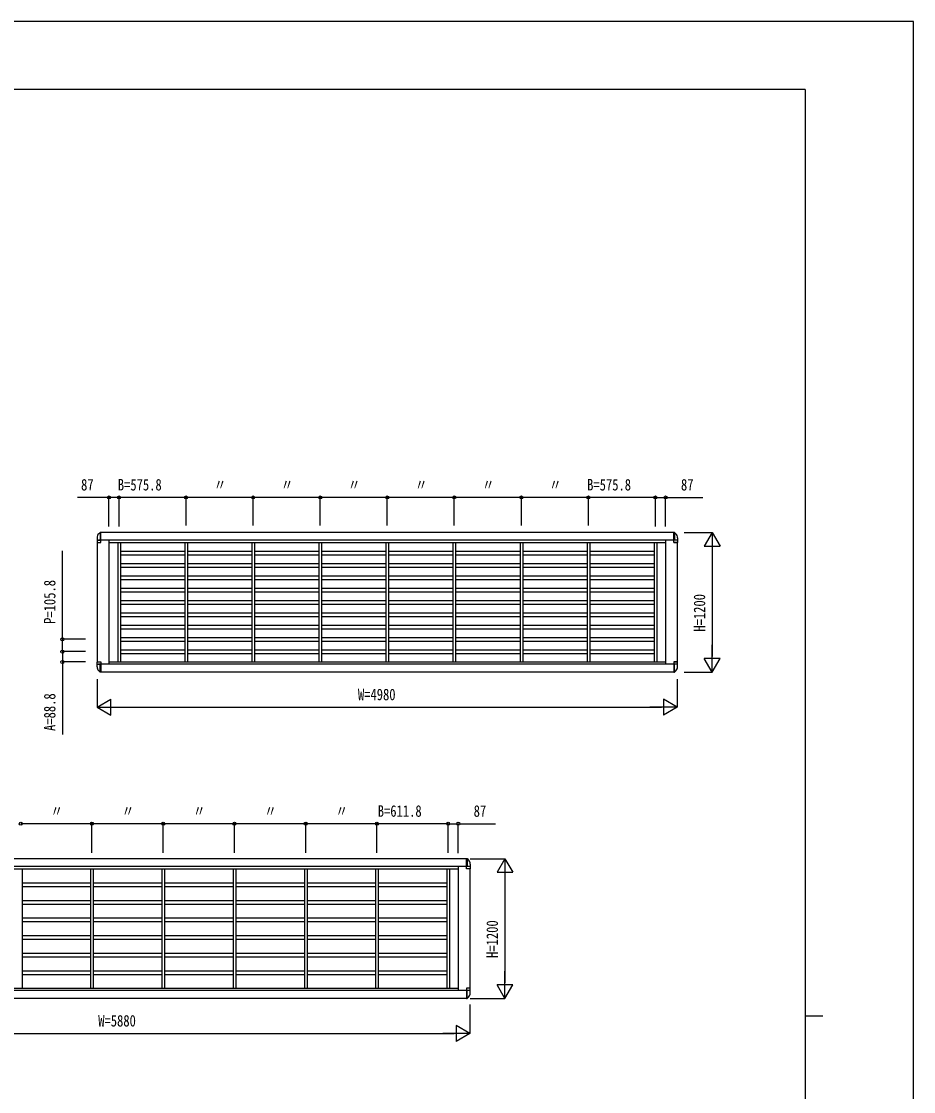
# Model space of a CAD drawing. Units: millimetres, scale not verified. Extents: x -12615 to 12615, y -8910 to 8910.
# Drawn here: x 4953 to 12615, y -274 to 8910 of the extents above; entities that cross this region are included whole.
import ezdxf
from ezdxf.enums import TextEntityAlignment as Align

# ---------------------------------------------------------------- set-up
doc = ezdxf.new("R2010")
doc.units = ezdxf.units.MM
doc.header["$LTSCALE"] = 30
for name, color, linetype in [('0-2_YKK_A1', 4, 'Continuous'), ('0-3_YKK_D', 6, 'Continuous'), ('0-4_YKK_ZWAK', 7, 'Continuous')]:
    doc.layers.add(name, color=color, linetype=linetype)
doc.styles.add('ＭＳ ゴシック', font='')
doc.styles.get('ＭＳ ゴシック').set_extended_font_data('MS Gothic')

msp = doc.modelspace()

# ---------------------------------------------------------------- linework, layer by layer
at = {"layer": '0-2_YKK_A1'}
for p, q in [((5629.06, 4525.3), (5617.2, 4513.44)), ((5634.06, 4525.3), (5629.06, 4525.3)), ((5629.06, 4525.3), (5629.06, 4457)), ((5634.06, 4437), (5634.06, 4525.3)), ((10561.36, 4525), (5634.06, 4525)), ((10556.06, 4525.3), (10561.06, 4525.3)), ((10556.06, 4437), (10556.06, 4525.3)), ((10561.06, 4525.3), (10561.06, 4457)), ((10561.06, 4525.3), (10572.91, 4513.44)), ((5602.56, 4478.09), (5602.56, 4438)), ((5603.56, 4437), (5634.06, 4437)), ((5604.56, 4457), (5634.06, 4457)), ((5605.06, 4437), (5605.06, 3413)), ((10587.56, 4457), (5615.06, 4457)), ((5705.06, 4457), (5705.06, 3393)), ((5705.06, 4437), (10485.06, 4437)), ((5780.56, 4437), (5780.56, 3413)), ((5803.56, 4437), (5803.56, 3413)), ((6356.31, 4437), (6356.31, 3413)), ((6379.31, 4437), (6379.31, 3413)), ((6932.06, 4437), (6932.06, 3413)), ((6955.06, 4437), (6955.06, 3413)), ((7507.81, 4437), (7507.81, 3413)), ((7530.81, 4437), (7530.81, 3413)), ((8083.56, 4437), (8083.56, 3413)), ((8106.56, 4437), (8106.56, 3413)), ((8659.31, 4437), (8659.31, 3413)), ((8682.31, 4437), (8682.31, 3413)), ((9235.06, 4437), (9235.06, 3413)), ((9258.06, 4437), (9258.06, 3413)), ((9810.81, 4437), (9810.81, 3413)), ((9833.81, 4437), (9833.81, 3413)), ((10386.56, 4437), (10386.56, 3413)), ((10409.56, 4437), (10409.56, 3413)), ((10485.06, 4457), (10485.06, 3395)), ((10585.56, 4457), (10556.06, 4457)), ((10556.06, 4437), (10586.56, 4437)), ((10586.56, 4437), (10556.06, 4437)), ((10585.06, 4437), (10585.06, 3413)), ((10587.56, 4478.09), (10587.56, 4438)), ((5803.56, 4364.2), (6356.31, 4364.2)), ((5803.56, 4332.2), (6356.31, 4332.2)), ((6379.31, 4364.2), (6932.06, 4364.2)), ((6379.31, 4332.2), (6932.06, 4332.2)), ((6955.06, 4364.2), (7507.81, 4364.2)), ((6955.06, 4332.2), (7507.81, 4332.2)), ((7530.81, 4364.2), (8083.56, 4364.2)), ((7530.81, 4332.2), (8083.56, 4332.2)), ((8106.56, 4364.2), (8659.31, 4364.2)), ((8106.56, 4332.2), (8659.31, 4332.2)), ((8682.31, 4364.2), (9235.06, 4364.2)), ((8682.31, 4332.2), (9235.06, 4332.2)), ((9258.06, 4364.2), (9810.81, 4364.2)), ((9258.06, 4332.2), (9810.81, 4332.2)), ((9833.81, 4364.2), (10386.56, 4364.2)), ((9833.81, 4332.2), (10386.56, 4332.2)), ((5803.56, 4258.4), (6356.31, 4258.4)), ((5803.56, 4226.4), (6356.31, 4226.4)), ((6379.31, 4258.4), (6932.06, 4258.4)), ((6379.31, 4226.4), (6932.06, 4226.4)), ((6955.06, 4258.4), (7507.81, 4258.4)), ((6955.06, 4226.4), (7507.81, 4226.4)), ((7530.81, 4258.4), (8083.56, 4258.4)), ((7530.81, 4226.4), (8083.56, 4226.4)), ((8106.56, 4258.4), (8659.31, 4258.4)), ((8106.56, 4226.4), (8659.31, 4226.4)), ((8682.31, 4258.4), (9235.06, 4258.4)), ((8682.31, 4226.4), (9235.06, 4226.4)), ((9258.06, 4258.4), (9810.81, 4258.4)), ((9258.06, 4226.4), (9810.81, 4226.4)), ((9833.81, 4258.4), (10386.56, 4258.4)), ((9833.81, 4226.4), (10386.56, 4226.4)), ((5803.56, 4152.6), (6356.31, 4152.6)), ((6379.31, 4152.6), (6932.06, 4152.6)), ((6955.06, 4152.6), (7507.81, 4152.6)), ((7530.81, 4152.6), (8083.56, 4152.6)), ((8106.56, 4152.6), (8659.31, 4152.6)), ((8682.31, 4152.6), (9235.06, 4152.6)), ((9258.06, 4152.6), (9810.81, 4152.6)), ((9833.81, 4152.6), (10386.56, 4152.6)), ((5803.56, 4120.6), (6356.31, 4120.6)), ((5803.56, 4046.8), (6356.31, 4046.8)), ((6379.31, 4120.6), (6932.06, 4120.6)), ((6379.31, 4046.8), (6932.06, 4046.8)), ((6955.06, 4120.6), (7507.81, 4120.6)), ((6955.06, 4046.8), (7507.81, 4046.8)), ((7530.81, 4120.6), (8083.56, 4120.6)), ((7530.81, 4046.8), (8083.56, 4046.8)), ((8106.56, 4120.6), (8659.31, 4120.6)), ((8106.56, 4046.8), (8659.31, 4046.8)), ((8682.31, 4120.6), (9235.06, 4120.6)), ((8682.31, 4046.8), (9235.06, 4046.8)), ((9258.06, 4120.6), (9810.81, 4120.6)), ((9258.06, 4046.8), (9810.81, 4046.8)), ((9833.81, 4120.6), (10386.56, 4120.6)), ((9833.81, 4046.8), (10386.56, 4046.8)), ((5803.56, 4014.8), (6356.31, 4014.8)), ((6379.31, 4014.8), (6932.06, 4014.8)), ((6955.06, 4014.8), (7507.81, 4014.8)), ((7530.81, 4014.8), (8083.56, 4014.8)), ((8106.56, 4014.8), (8659.31, 4014.8)), ((8682.31, 4014.8), (9235.06, 4014.8)), ((9258.06, 4014.8), (9810.81, 4014.8)), ((9833.81, 4014.8), (10386.56, 4014.8)), ((5803.56, 3941), (6356.31, 3941)), ((5803.56, 3909), (6356.31, 3909)), ((6379.31, 3941), (6932.06, 3941)), ((6379.31, 3909), (6932.06, 3909)), ((6955.06, 3941), (7507.81, 3941)), ((6955.06, 3909), (7507.81, 3909)), ((7530.81, 3941), (8083.56, 3941)), ((7530.81, 3909), (8083.56, 3909)), ((8106.56, 3941), (8659.31, 3941)), ((8106.56, 3909), (8659.31, 3909)), ((8682.31, 3941), (9235.06, 3941)), ((8682.31, 3909), (9235.06, 3909)), ((9258.06, 3941), (9810.81, 3941)), ((9258.06, 3909), (9810.81, 3909)), ((9833.81, 3941), (10386.56, 3941)), ((9833.81, 3909), (10386.56, 3909)), ((5803.56, 3835.2), (6356.31, 3835.2)), ((5803.56, 3803.2), (6356.31, 3803.2)), ((6379.31, 3835.2), (6932.06, 3835.2)), ((6379.31, 3803.2), (6932.06, 3803.2)), ((6955.06, 3835.2), (7507.81, 3835.2)), ((6955.06, 3803.2), (7507.81, 3803.2)), ((7530.81, 3835.2), (8083.56, 3835.2)), ((7530.81, 3803.2), (8083.56, 3803.2)), ((8106.56, 3835.2), (8659.31, 3835.2)), ((8106.56, 3803.2), (8659.31, 3803.2)), ((8682.31, 3835.2), (9235.06, 3835.2)), ((8682.31, 3803.2), (9235.06, 3803.2)), ((9258.06, 3835.2), (9810.81, 3835.2)), ((9258.06, 3803.2), (9810.81, 3803.2)), ((9833.81, 3835.2), (10386.56, 3835.2)), ((9833.81, 3803.2), (10386.56, 3803.2)), ((5803.56, 3729.4), (6356.31, 3729.4)), ((5803.56, 3697.4), (6356.31, 3697.4)), ((6379.31, 3729.4), (6932.06, 3729.4)), ((6379.31, 3697.4), (6932.06, 3697.4)), ((6955.06, 3729.4), (7507.81, 3729.4)), ((6955.06, 3697.4), (7507.81, 3697.4)), ((7530.81, 3729.4), (8083.56, 3729.4)), ((7530.81, 3697.4), (8083.56, 3697.4)), ((8106.56, 3729.4), (8659.31, 3729.4)), ((8106.56, 3697.4), (8659.31, 3697.4)), ((8682.31, 3729.4), (9235.06, 3729.4)), ((8682.31, 3697.4), (9235.06, 3697.4)), ((9258.06, 3729.4), (9810.81, 3729.4)), ((9258.06, 3697.4), (9810.81, 3697.4)), ((9833.81, 3729.4), (10386.56, 3729.4)), ((9833.81, 3697.4), (10386.56, 3697.4)), ((5803.56, 3623.6), (6356.31, 3623.6)), ((5803.56, 3591.6), (6356.31, 3591.6)), ((6379.31, 3623.6), (6932.06, 3623.6)), ((6379.31, 3591.6), (6932.06, 3591.6)), ((6955.06, 3623.6), (7507.81, 3623.6)), ((6955.06, 3591.6), (7507.81, 3591.6)), ((7530.81, 3623.6), (8083.56, 3623.6)), ((7530.81, 3591.6), (8083.56, 3591.6)), ((8106.56, 3623.6), (8659.31, 3623.6)), ((8106.56, 3591.6), (8659.31, 3591.6)), ((8682.31, 3623.6), (9235.06, 3623.6)), ((8682.31, 3591.6), (9235.06, 3591.6)), ((9258.06, 3623.6), (9810.81, 3623.6)), ((9258.06, 3591.6), (9810.81, 3591.6)), ((9833.81, 3623.6), (10386.56, 3623.6)), ((9833.81, 3591.6), (10386.56, 3591.6)), ((5803.56, 3517.8), (6356.31, 3517.8)), ((6379.31, 3517.8), (6932.06, 3517.8)), ((6955.06, 3517.8), (7507.81, 3517.8)), ((7530.81, 3517.8), (8083.56, 3517.8)), ((8106.56, 3517.8), (8659.31, 3517.8)), ((8682.31, 3517.8), (9235.06, 3517.8)), ((9258.06, 3517.8), (9810.81, 3517.8)), ((9833.81, 3517.8), (10386.56, 3517.8)), ((5602.56, 3371.91), (5602.56, 3412)), ((5603.56, 3413), (5634.06, 3413)), ((5634.06, 3413), (5634.06, 3324.7)), ((5705.06, 3413), (10485.06, 3413)), ((5778.06, 3413), (5813.06, 3413)), ((5803.56, 3485.8), (6356.31, 3485.8)), ((6379.31, 3485.8), (6932.06, 3485.8)), ((6955.06, 3485.8), (7507.81, 3485.8)), ((7530.81, 3485.8), (8083.56, 3485.8)), ((8106.56, 3485.8), (8659.31, 3485.8)), ((8682.31, 3485.8), (9235.06, 3485.8)), ((9258.06, 3485.8), (9810.81, 3485.8)), ((9833.81, 3485.8), (10386.56, 3485.8)), ((10556.06, 3413), (10586.56, 3413)), ((10586.56, 3413), (10556.06, 3413)), ((10556.06, 3413), (10556.06, 3324.7)), ((10587.56, 3371.91), (10587.56, 3412)), ((5604.56, 3393), (5634.06, 3393)), ((10587.56, 3393), (5615.06, 3393)), ((5629.06, 3324.7), (5617.2, 3336.56)), ((5629.06, 3324.7), (5629.06, 3393)), ((5634.06, 3324.7), (5629.06, 3324.7)), ((10561.36, 3325), (5634.06, 3325)), ((10585.56, 3393), (10556.06, 3393)), ((10556.06, 3324.7), (10561.06, 3324.7)), ((10561.06, 3324.7), (10561.06, 3393)), ((10561.06, 3324.7), (10572.91, 3336.56)), ((8776.06, 1657), (2935.06, 1657)), ((8776.06, 1725), (2954.06, 1725)), ((8705.06, 1657), (8705.06, 595)), ((8776.06, 1725.3), (8781.06, 1725.3)), ((8776.06, 1637), (8776.06, 1725.3)), ((8805.56, 1657), (8776.06, 1657)), ((8781.06, 1725.3), (8781.06, 1657)), ((8781.06, 1725.3), (8792.91, 1713.44)), ((8807.56, 1678.09), (8807.56, 1638)), ((3025.06, 1637), (8705.06, 1637)), ((4958.89, 1637), (4958.89, 613)), ((5547.67, 1637), (5547.67, 613)), ((5570.67, 1637), (5570.67, 613)), ((6159.45, 1637), (6159.45, 613)), ((6182.45, 1637), (6182.45, 613)), ((6771.23, 1637), (6771.23, 613)), ((6794.23, 1637), (6794.23, 613)), ((7383, 1637), (7383, 613)), ((7406, 1637), (7406, 613)), ((7994.78, 1637), (7994.78, 613)), ((8017.78, 1637), (8017.78, 613)), ((8606.56, 1637), (8606.56, 613)), ((8629.56, 1637), (8629.56, 613)), ((8806.56, 1637), (8776.06, 1637)), ((8805.06, 1637), (8805.06, 613)), ((4958.89, 1518.5), (5547.67, 1518.5)), ((4958.89, 1486.5), (5547.67, 1486.5)), ((5570.67, 1518.5), (6159.45, 1518.5)), ((5570.67, 1486.5), (6159.45, 1486.5)), ((6182.45, 1518.5), (6771.23, 1518.5)), ((6182.45, 1486.5), (6771.23, 1486.5)), ((6794.23, 1518.5), (7383, 1518.5)), ((6794.23, 1486.5), (7383, 1486.5)), ((7406, 1518.5), (7994.78, 1518.5)), ((7406, 1486.5), (7994.78, 1486.5)), ((8017.78, 1518.5), (8606.56, 1518.5)), ((8017.78, 1486.5), (8606.56, 1486.5)), ((4958.89, 1367.5), (5547.67, 1367.5)), ((4958.89, 1335.5), (5547.67, 1335.5)), ((5570.67, 1367.5), (6159.45, 1367.5)), ((5570.67, 1335.5), (6159.45, 1335.5)), ((6182.45, 1367.5), (6771.23, 1367.5)), ((6182.45, 1335.5), (6771.23, 1335.5)), ((6794.23, 1367.5), (7383, 1367.5)), ((6794.23, 1335.5), (7383, 1335.5)), ((7406, 1367.5), (7994.78, 1367.5)), ((7406, 1335.5), (7994.78, 1335.5)), ((8017.78, 1367.5), (8606.56, 1367.5)), ((8017.78, 1335.5), (8606.56, 1335.5)), ((4958.89, 1216.5), (5547.67, 1216.5)), ((5570.67, 1216.5), (6159.45, 1216.5)), ((6182.45, 1216.5), (6771.23, 1216.5)), ((6794.23, 1216.5), (7383, 1216.5)), ((7406, 1216.5), (7994.78, 1216.5)), ((8017.78, 1216.5), (8606.56, 1216.5)), ((4958.89, 1184.5), (5547.67, 1184.5)), ((5570.67, 1184.5), (6159.45, 1184.5)), ((6182.45, 1184.5), (6771.23, 1184.5)), ((6794.23, 1184.5), (7383, 1184.5)), ((7406, 1184.5), (7994.78, 1184.5)), ((8017.78, 1184.5), (8606.56, 1184.5)), ((4958.89, 1065.5), (5547.67, 1065.5)), ((4958.89, 1033.5), (5547.67, 1033.5)), ((5570.67, 1065.5), (6159.45, 1065.5)), ((5570.67, 1033.5), (6159.45, 1033.5)), ((6182.45, 1065.5), (6771.23, 1065.5)), ((6182.45, 1033.5), (6771.23, 1033.5)), ((6794.23, 1065.5), (7383, 1065.5)), ((6794.23, 1033.5), (7383, 1033.5)), ((7406, 1065.5), (7994.78, 1065.5)), ((7406, 1033.5), (7994.78, 1033.5)), ((8017.78, 1065.5), (8606.56, 1065.5)), ((8017.78, 1033.5), (8606.56, 1033.5)), ((4958.89, 914.5), (5547.67, 914.5)), ((4958.89, 882.5), (5547.67, 882.5)), ((5570.67, 914.5), (6159.45, 914.5)), ((5570.67, 882.5), (6159.45, 882.5)), ((6182.45, 914.5), (6771.23, 914.5)), ((6182.45, 882.5), (6771.23, 882.5)), ((6794.23, 914.5), (7383, 914.5)), ((6794.23, 882.5), (7383, 882.5)), ((7406, 914.5), (7994.78, 914.5)), ((7406, 882.5), (7994.78, 882.5)), ((8017.78, 914.5), (8606.56, 914.5)), ((8017.78, 882.5), (8606.56, 882.5)), ((4958.89, 763.5), (5547.67, 763.5)), ((5570.67, 763.5), (6159.45, 763.5)), ((6182.45, 763.5), (6771.23, 763.5)), ((6794.23, 763.5), (7383, 763.5)), ((7406, 763.5), (7994.78, 763.5)), ((8017.78, 763.5), (8606.56, 763.5)), ((4958.89, 731.5), (5547.67, 731.5)), ((5570.67, 731.5), (6159.45, 731.5)), ((6182.45, 731.5), (6771.23, 731.5)), ((6794.23, 731.5), (7383, 731.5)), ((7406, 731.5), (7994.78, 731.5)), ((8017.78, 731.5), (8606.56, 731.5)), ((8776.06, 593), (2935.06, 593)), ((3025.06, 613), (8705.06, 613)), ((8806.56, 613), (8776.06, 613)), ((8776.06, 613), (8776.06, 524.7)), ((8805.56, 593), (8776.06, 593)), ((8781.06, 524.7), (8781.06, 593)), ((8807.56, 571.91), (8807.56, 612)), ((8776.06, 525), (2954.06, 525)), ((8776.06, 524.7), (8781.06, 524.7)), ((8781.06, 524.7), (8792.91, 536.56))]:
    msp.add_line(p, q, dxfattribs=at)
for centre, radius, start, end in [((5652.56, 4478.09), 50, 135, 180), ((10537.56, 4478.09), 50, 0, 45), ((5603.56, 4438), 1, 180, 270), ((10586.56, 4438), 1, 270, 0), ((5603.56, 3412), 1, 90, 180), ((10586.56, 3412), 1, 0, 90), ((5652.56, 3371.91), 50, 180, 225), ((10537.56, 3371.91), 50, 315, 0), ((8757.56, 1678.09), 50, 0, 45), ((8806.56, 1638), 1, 270, 0), ((8757.56, 571.91), 50, 315, 0), ((8806.56, 612), 1, 0, 90)]:
    msp.add_arc(centre, radius, start, end, dxfattribs=at)
at = {"layer": '0-3_YKK_D'}
for p, q in [((5705.06, 4575), (5705.06, 4826)), ((5792.06, 4585), (5792.06, 4826)), ((5792.06, 4575), (5792.06, 4826)), ((6367.81, 4825), (5792.06, 4825)), ((6367.81, 4585), (6367.81, 4826)), ((6367.81, 4585), (6367.81, 4826)), ((6943.56, 4825), (6367.81, 4825)), ((6943.56, 4585), (6943.56, 4826)), ((6943.56, 4585), (6943.56, 4826)), ((7519.31, 4825), (6943.56, 4825)), ((7519.31, 4585), (7519.31, 4826)), ((7519.31, 4585), (7519.31, 4826)), ((8095.06, 4825), (7519.31, 4825)), ((8095.06, 4585), (8095.06, 4826)), ((8095.06, 4585), (8095.06, 4826)), ((8670.81, 4825), (8095.06, 4825)), ((8670.81, 4585), (8670.81, 4826)), ((8670.81, 4585), (8670.81, 4826)), ((9246.56, 4825), (8670.81, 4825)), ((9246.56, 4585), (9246.56, 4826)), ((9246.56, 4585), (9246.56, 4826)), ((9822.31, 4825), (9246.56, 4825)), ((9822.31, 4585), (9822.31, 4826)), ((9822.31, 4585), (9822.31, 4826)), ((10398.06, 4825), (9822.31, 4825)), ((10398.06, 4585), (10398.06, 4826)), ((10398.06, 4575), (10398.06, 4826)), ((10485.06, 4575), (10485.06, 4826)), ((10645.06, 4525), (10886.06, 4525)), ((10885.06, 4525), (10817.56, 4408.09)), ((10885.06, 4525), (10952.56, 4408.09)), ((10885.06, 4525), (10885.06, 4291.17)), ((10817.56, 4408.09), (10952.56, 4408.09)), ((10885.06, 4390), (10885.06, 3460)), ((5504.06, 3607.6), (5304.06, 3607.6)), ((5504.06, 3501.8), (5304.06, 3501.8)), ((5504.06, 3501.8), (5304.06, 3501.8)), ((10885.06, 3325), (10885.06, 3558.83)), ((5504.06, 3413), (5304.06, 3413)), ((10885.06, 3325), (10817.56, 3441.91)), ((10952.56, 3441.91), (10817.56, 3441.91)), ((10885.06, 3325), (10952.56, 3441.91)), ((10645.06, 3325), (10886.06, 3325)), ((5605.06, 3265), (5605.06, 3024)), ((10585.06, 3265), (10585.06, 3024)), ((5605.06, 3025), (5721.97, 3092.5)), ((5721.97, 2957.5), (5721.97, 3092.5)), ((10585.06, 3025), (10468.15, 3092.5)), ((10468.15, 3092.5), (10468.15, 2957.5)), ((5605.06, 3025), (5721.97, 2957.5)), ((5605.06, 3025), (5838.89, 3025)), ((5740.06, 3025), (10450.06, 3025)), ((10585.06, 3025), (10351.23, 3025)), ((10585.06, 3025), (10468.15, 2957.5)), ((5559.17, 2025), (4947.39, 2025)), ((5559.17, 1775), (5559.17, 2026)), ((5559.17, 1775), (5559.17, 2026)), ((6170.95, 2025), (5559.17, 2025)), ((6170.95, 1775), (6170.95, 2026)), ((6170.95, 1775), (6170.95, 2026)), ((6782.73, 2025), (6170.95, 2025)), ((6782.73, 1775), (6782.73, 2026)), ((6782.73, 1775), (6782.73, 2026)), ((7394.5, 2025), (6782.73, 2025)), ((7394.5, 1775), (7394.5, 2026)), ((7394.5, 1775), (7394.5, 2026)), ((8006.28, 2025), (7394.5, 2025)), ((8006.28, 1775), (8006.28, 2026)), ((8006.28, 1775), (8006.28, 2026)), ((8618.06, 2025), (8006.28, 2025)), ((8618.06, 1775), (8618.06, 2026)), ((8618.06, 1775), (8618.06, 2026)), ((8705.06, 1773.34), (8705.06, 2026)), ((8806.06, 1725), (9106.06, 1725)), ((9105.06, 1725), (9037.56, 1608.09)), ((9105.06, 1725), (9172.56, 1608.09)), ((9105.06, 1725), (9105.06, 1491.17)), ((9037.56, 1608.09), (9172.56, 1608.09)), ((9105.06, 1590), (9105.06, 660)), ((9105.06, 525), (9105.06, 758.83)), ((9105.06, 525), (9037.56, 641.91)), ((9172.56, 641.91), (9037.56, 641.91)), ((9105.06, 525), (9172.56, 641.91)), ((8805.06, 475), (8805.06, 224)), ((8806.06, 525), (9106.06, 525)), ((8805.06, 225), (8688.15, 292.5)), ((8688.15, 292.5), (8688.15, 157.5)), ((3060.06, 225), (8670.06, 225)), ((8805.06, 225), (8571.23, 225)), ((8805.06, 225), (8688.15, 157.5))]:
    msp.add_line(p, q, dxfattribs=at)
for points in [[(5792.06, 4825), (5705.06, 4825), (5435.66, 4825)], [(10398.06, 4825), (10485.06, 4825), (10805.46, 4825)], [(5305.06, 3501.8), (5305.06, 3607.6), (5305.06, 4367.2)], [(5305.06, 3501.8), (5305.06, 3413), (5305.06, 2790.8)], [(8618.06, 2025), (8705.06, 2025), (9025.46, 2025)]]:
    msp.add_lwpolyline(points, dxfattribs=at)
for centre in [(5705.06, 4825), (5792.06, 4825), (5792.06, 4825), (6367.81, 4825), (6367.81, 4825), (6943.56, 4825), (6943.56, 4825), (7519.31, 4825), (7519.31, 4825), (8095.06, 4825), (8095.06, 4825), (8670.81, 4825), (8670.81, 4825), (9246.56, 4825), (9246.56, 4825), (9822.31, 4825), (9822.31, 4825), (10398.06, 4825), (10398.06, 4825), (10485.06, 4825), (5305.06, 3607.6), (5305.06, 3501.8), (5305.06, 3501.8), (5305.06, 3413), (4947.39, 2025), (4947.39, 2025), (5559.17, 2025), (5559.17, 2025), (6170.95, 2025), (6170.95, 2025), (6782.73, 2025), (6782.73, 2025), (7394.5, 2025), (7394.5, 2025), (8006.28, 2025), (8006.28, 2025), (8618.06, 2025), (8618.06, 2025), (8705.06, 2025)]:
    msp.add_circle(centre, 12.75, dxfattribs=at)
at = {"layer": '0-4_YKK_ZWAK'}
for p, q in [((11685.06, 8325), (-11714.94, 8325)), ((11685.06, 8325), (11685.06, -7575)), ((11685.06, 375), (11835.06, 375))]:
    msp.add_line(p, q, dxfattribs=at)
msp.add_lwpolyline([(-12615, -8910), (12615, -8910), (12615, 8910), (-12615, 8910)], close=True, dxfattribs=at)

# ---------------------------------------------------------------- texts
at = {"layer": '0-3_YKK_D', "style": 'ＭＳ ゴシック', "width": 0.8}
for s, p in [('87', (5465.66, 4855)), ('B=575.8', (5781.13, 4855)), ('〃', (6605.28, 4855)), ('〃', (7181.03, 4855)), ('〃', (7756.78, 4855)), ('〃', (8332.53, 4855)), ('〃', (8908.28, 4855)), ('〃', (9484.03, 4855)), ('B=575.8', (9811.38, 4855)), ('87', (10617.06, 4855)), ('W=4980', (7843.06, 3055)), ('〃', (5202.88, 2055)), ('〃', (5814.66, 2055)), ('〃', (6426.44, 2055)), ('〃', (7038.21, 2055)), ('〃', (7649.99, 2055)), ('B=611.8', (8013.37, 2055)), ('87', (8837.06, 2055)), ('W=5880', (5613.06, 255))]:
    msp.add_text(s, height=98.97, dxfattribs=at).set_placement(p, align=Align.BOTTOM_LEFT)
for s, p in [('P=105.8', (5275.06, 3739.6)), ('H=1200', (10855.06, 3673)), ('A=88.8', (5275.06, 2820.8)), ('H=1200', (9075.06, 873))]:
    msp.add_text(s, height=98.97, rotation=90, dxfattribs=at).set_placement(p, align=Align.BOTTOM_LEFT)

doc.saveas('drawing.dxf')
